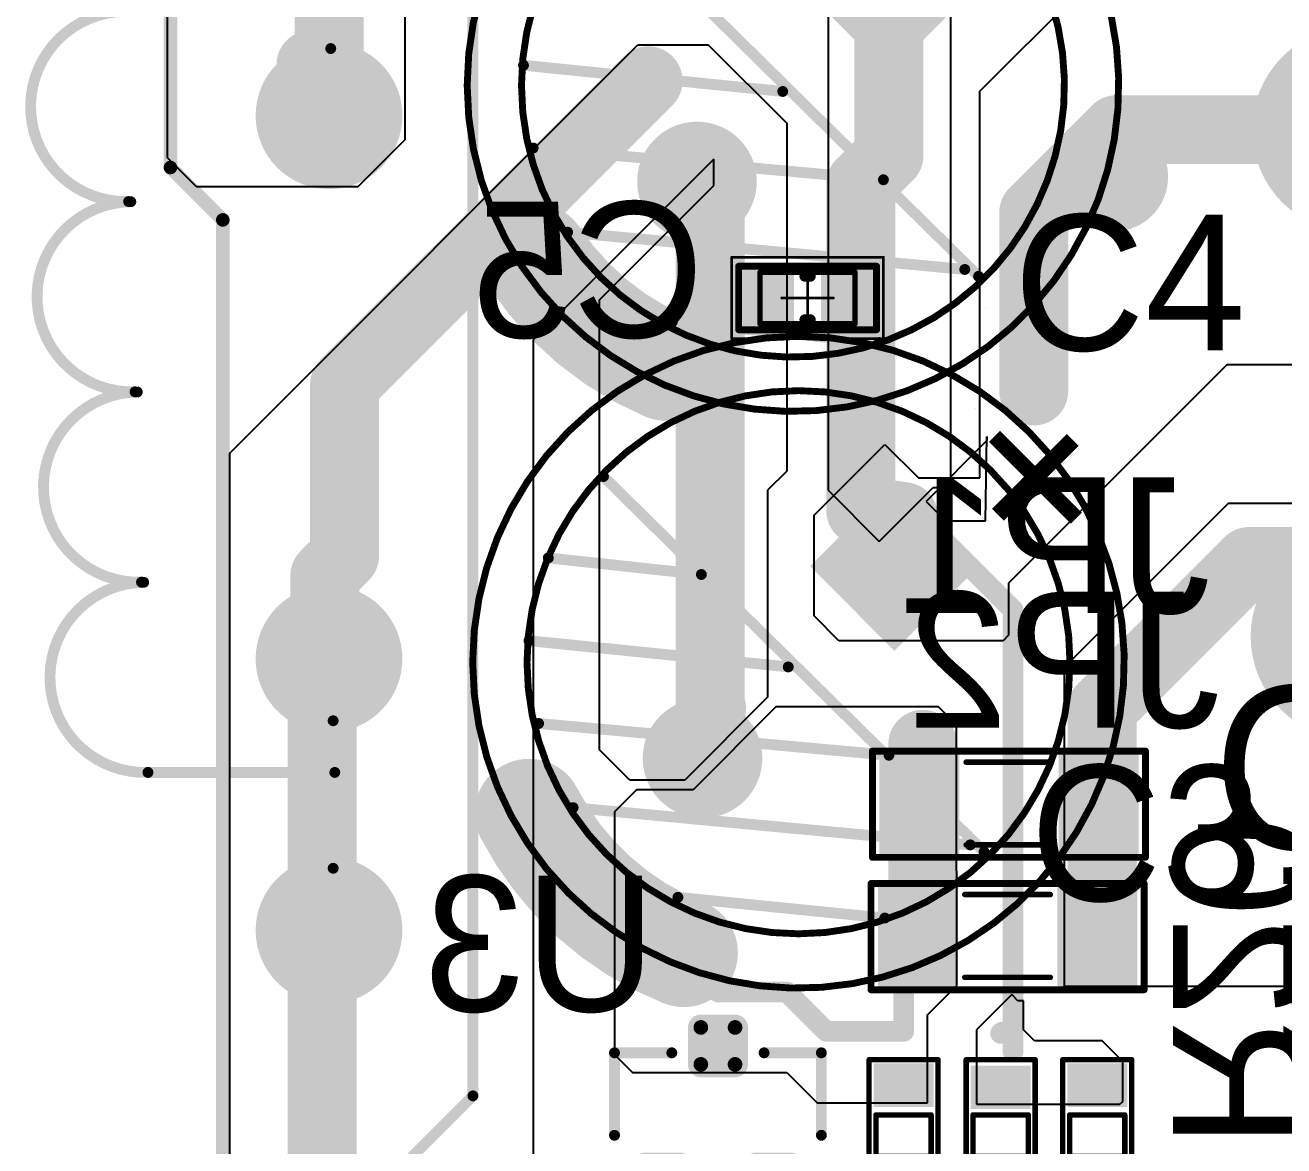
# Model space of a CAD drawing. Header units: millimetres. Extents: x 0.99 to 6.96, y 0.76 to 5.84.
# Drawn here: x 5.567 to 6.48, y 1.348 to 2.161 of the extents above; entities that cross this region are included whole.
import ezdxf

# ---------------------------------------------------------------- set-up
doc = ezdxf.new("R2010")
doc.units = ezdxf.units.MM
doc.header["$MEASUREMENT"] = 0
for name, color, linetype in [('BottomLayer', 5, 'Continuous'), ('BottomOverlay', 54, 'Continuous'), ('BottomPaste', 16, 'Continuous'), ('BottomSolder', 6, 'Continuous'), ('Mechanical13', 56, 'Continuous'), ('Mechanical15', 56, 'Continuous'), ('MultiLayer', 9, 'Continuous'), ('PadHoleLayer', 156, 'Continuous'), ('TopLayer', 1, 'Continuous'), ('TopOverlay', 2, 'Continuous'), ('TopSolder', 216, 'Continuous')]:
    doc.layers.add(name, color=color, linetype=linetype)

# ---------------------------------------------------------------- blocks, each defined once
blk = doc.blocks.new('SOT_23_B_170')
at = {"layer": 'BottomLayer', "const_width": 0.00532}
for points in [[(0.03396, 0.0524, 1), (0.03927, 0.0524, 1)], [(0.06073, 0.0524, 1), (0.06604, 0.0524, 1)], [(0.03396, 0.0276, 1), (0.03927, 0.0276, 1)], [(0.06073, 0.0276, 1), (0.06604, 0.0276, 1)], [(-0.06604, 0.0124, 1), (-0.06073, 0.0124, 1)], [(-0.03927, 0.0124, 1), (-0.03396, 0.0124, 1)], [(-0.06604, -0.0124, 1), (-0.06073, -0.0124, 1)], [(-0.03927, -0.0124, 1), (-0.03396, -0.0124, 1)], [(0.03396, -0.0276, 1), (0.03927, -0.0276, 1)], [(0.06073, -0.0276, 1), (0.06604, -0.0276, 1)], [(0.03396, -0.0524, 1), (0.03927, -0.0524, 1)], [(0.06073, -0.0524, 1), (0.06604, -0.0524, 1)]]:
    blk.add_lwpolyline(points, format="xyb", close=True, dxfattribs=at)
at = {"layer": 'BottomLayer'}
for points in [[(0.03661, 0.05772), (0.03661, 0.02228), (0.06339, 0.05772), (0.06339, 0.02228)], [(0.0313, 0.0524), (0.0313, 0.0276), (0.0687, 0.0524), (0.0687, 0.0276)], [(-0.0687, 0.0124), (-0.0687, -0.0124), (-0.0313, 0.0124), (-0.0313, -0.0124)], [(-0.06339, 0.01772), (-0.06339, -0.01772), (-0.03661, 0.01772), (-0.03661, -0.01772)], [(0.03661, -0.02228), (0.03661, -0.05772), (0.06339, -0.02228), (0.06339, -0.05772)], [(0.0313, -0.0276), (0.0313, -0.0524), (0.0687, -0.0276), (0.0687, -0.0524)]]:
    blk.add_solid(points, dxfattribs=at)
at = {"layer": 'BottomOverlay'}
for points, const_width in [([(0.05413, 0.07677, 1), (0.04429, 0.07677, 1)], 0.00984), ([(-0.04697, 0.075, 1), (-0.04303, 0.075, 1)], 0.00394), ([(-0.04697, 0.075, 1), (-0.04303, 0.075, 1)], 0.00394), ([(0.0128, 0.075, 1), (0.01673, 0.075, 1)], 0.00394), ([(0.04183, 0.07677, 1), (0.04675, 0.07677, 1)], 0.00492), ([(0.05167, 0.07677, 1), (0.05659, 0.07677, 1)], 0.00492), ([(-0.04697, 0.03346, 1), (-0.04303, 0.03346, 1)], 0.00394), ([(-0.04697, -0.03346, 1), (-0.04303, -0.03346, 1)], 0.00394), ([(-0.04697, -0.075, 1), (-0.04303, -0.075, 1)], 0.00394), ([(-0.04697, -0.075, 1), (-0.04303, -0.075, 1)], 0.00394), ([(0.0128, -0.075, 1), (0.01673, -0.075, 1)], 0.00394)]:
    blk.add_lwpolyline(points, format="xyb", close=True, dxfattribs=dict(at, const_width=const_width))
at = {"layer": 'BottomOverlay', "const_width": 0.00787}
for points in [[(0.01476, 0.075), (-0.045, 0.075)], [(-0.045, 0.03346), (-0.045, 0.075)], [(-0.045, -0.075), (-0.045, -0.03346)], [(0.01476, -0.075), (-0.045, -0.075)]]:
    blk.add_lwpolyline(points, dxfattribs=at)
at = {"layer": 'BottomPaste', "const_width": 0.00532}
for points in [[(0.03396, 0.0524, 1), (0.03927, 0.0524, 1)], [(0.06073, 0.0524, 1), (0.06604, 0.0524, 1)], [(0.03396, 0.0276, 1), (0.03927, 0.0276, 1)], [(0.06073, 0.0276, 1), (0.06604, 0.0276, 1)], [(-0.06604, 0.0124, 1), (-0.06073, 0.0124, 1)], [(-0.03927, 0.0124, 1), (-0.03396, 0.0124, 1)], [(-0.06604, -0.0124, 1), (-0.06073, -0.0124, 1)], [(-0.03927, -0.0124, 1), (-0.03396, -0.0124, 1)], [(0.03396, -0.0276, 1), (0.03927, -0.0276, 1)], [(0.06073, -0.0276, 1), (0.06604, -0.0276, 1)], [(0.03396, -0.0524, 1), (0.03927, -0.0524, 1)], [(0.06073, -0.0524, 1), (0.06604, -0.0524, 1)]]:
    blk.add_lwpolyline(points, format="xyb", close=True, dxfattribs=at)
at = {"layer": 'BottomPaste'}
for points in [[(0.03661, 0.05772), (0.03661, 0.02228), (0.06339, 0.05772), (0.06339, 0.02228)], [(0.0313, 0.0524), (0.0313, 0.0276), (0.0687, 0.0524), (0.0687, 0.0276)], [(-0.0687, 0.0124), (-0.0687, -0.0124), (-0.0313, 0.0124), (-0.0313, -0.0124)], [(-0.06339, 0.01772), (-0.06339, -0.01772), (-0.03661, 0.01772), (-0.03661, -0.01772)], [(0.03661, -0.02228), (0.03661, -0.05772), (0.06339, -0.02228), (0.06339, -0.05772)], [(0.0313, -0.0276), (0.0313, -0.0524), (0.0687, -0.0276), (0.0687, -0.0524)]]:
    blk.add_solid(points, dxfattribs=at)
at = {"layer": 'BottomSolder', "const_width": 0.00932}
for points in [[(0.03196, 0.0524, 1), (0.04127, 0.0524, 1)], [(0.05873, 0.0524, 1), (0.06804, 0.0524, 1)], [(0.03196, 0.0276, 1), (0.04127, 0.0276, 1)], [(0.05873, 0.0276, 1), (0.06804, 0.0276, 1)], [(-0.06804, 0.0124, 1), (-0.05873, 0.0124, 1)], [(-0.04127, 0.0124, 1), (-0.03196, 0.0124, 1)], [(-0.06804, -0.0124, 1), (-0.05873, -0.0124, 1)], [(-0.04127, -0.0124, 1), (-0.03196, -0.0124, 1)], [(0.03196, -0.0276, 1), (0.04127, -0.0276, 1)], [(0.05873, -0.0276, 1), (0.06804, -0.0276, 1)], [(0.03196, -0.0524, 1), (0.04127, -0.0524, 1)], [(0.05873, -0.0524, 1), (0.06804, -0.0524, 1)]]:
    blk.add_lwpolyline(points, format="xyb", close=True, dxfattribs=at)
at = {"layer": 'BottomSolder'}
for points in [[(0.03661, 0.06172), (0.03661, 0.01828), (0.06339, 0.06172), (0.06339, 0.01828)], [(0.0273, 0.0524), (0.0273, 0.0276), (0.0727, 0.0524), (0.0727, 0.0276)], [(-0.06339, 0.02172), (-0.06339, -0.02172), (-0.03661, 0.02172), (-0.03661, -0.02172)], [(-0.0727, 0.0124), (-0.0727, -0.0124), (-0.0273, 0.0124), (-0.0273, -0.0124)], [(0.03661, -0.01828), (0.03661, -0.06172), (0.06339, -0.01828), (0.06339, -0.06172)], [(0.0273, -0.0276), (0.0273, -0.0524), (0.0727, -0.0276), (0.0727, -0.0524)]]:
    blk.add_solid(points, dxfattribs=at)
blk = doc.blocks.new('EE29_173')
at = {"layer": 'BottomLayer', "const_width": 0.04921}
for points in [[(0.65453, -0.19685, 1), (0.70374, -0.19685, 1)], [(0.65453, -0.59055, 1), (0.70374, -0.59055, 1)], [(0.65453, -0.7874, 1), (0.70374, -0.7874, 1)]]:
    blk.add_lwpolyline(points, format="xyb", close=True, dxfattribs=at)
at = {"layer": 'BottomSolder', "const_width": 0.05321}
for points in [[(0.65253, -0.19685, 1), (0.70574, -0.19685, 1)], [(0.65253, -0.59055, 1), (0.70574, -0.59055, 1)], [(0.65253, -0.7874, 1), (0.70574, -0.7874, 1)]]:
    blk.add_lwpolyline(points, format="xyb", close=True, dxfattribs=at)
at = {"layer": 'MultiLayer', "const_width": 0.04921}
for points in [[(0.65453, -0.19685, 1), (0.70374, -0.19685, 1)], [(0.65453, -0.59055, 1), (0.70374, -0.59055, 1)], [(0.65453, -0.7874, 1), (0.70374, -0.7874, 1)]]:
    blk.add_lwpolyline(points, format="xyb", close=True, dxfattribs=at)
at = {"layer": 'PadHoleLayer', "const_width": 0.02362}
for points in [[(0.66732, -0.19685, 1), (0.69094, -0.19685, 1)], [(0.66732, -0.59055, 1), (0.69094, -0.59055, 1)], [(0.66732, -0.7874, 1), (0.69094, -0.7874, 1)]]:
    blk.add_lwpolyline(points, format="xyb", close=True, dxfattribs=at)
at = {"layer": 'TopLayer', "const_width": 0.04921}
for points in [[(0.65453, -0.19685, 1), (0.70374, -0.19685, 1)], [(0.65453, -0.59055, 1), (0.70374, -0.59055, 1)], [(0.65453, -0.7874, 1), (0.70374, -0.7874, 1)]]:
    blk.add_lwpolyline(points, format="xyb", close=True, dxfattribs=at)
at = {"layer": 'TopOverlay', "const_width": 0.00787}
for points in [[(0.78348, -0.90731), (0.78348, 0.17328)], [(0.68039, -0.14822), (0.68039, -0.04131)], [(0.68214, -0.74233), (0.68214, -0.63543)], [(0.54786, -0.67287), (0.68332, -0.67287)], [(0.7226, -0.96819), (0.78348, -0.90731)]]:
    blk.add_lwpolyline(points, dxfattribs=at)
for points in [[(0.53383, -0.2591, -1.008867), (0.53074, -0.12131)], [(0.53851, -0.39702, -1.008867), (0.53541, -0.25923)], [(0.54319, -0.53495, -1.008867), (0.54009, -0.39715)], [(0.54786, -0.67287, -1.008867), (0.54477, -0.53508)]]:
    blk.add_lwpolyline(points, format="xyb", dxfattribs=at)
at = {"layer": 'TopOverlay', "const_width": 0.00394}
for points in [[(0.67842, -0.14822, 1), (0.68236, -0.14822, 1)], [(0.53186, -0.2591, 1), (0.5358, -0.2591, 1)], [(0.53345, -0.25923, 1), (0.53738, -0.25923, 1)], [(0.53654, -0.39702, 1), (0.54048, -0.39702, 1)], [(0.53812, -0.39715, 1), (0.54206, -0.39715, 1)], [(0.54122, -0.53495, 1), (0.54515, -0.53495, 1)], [(0.5428, -0.53508, 1), (0.54674, -0.53508, 1)], [(0.68017, -0.63543, 1), (0.68411, -0.63543, 1)], [(0.54589, -0.67287, 1), (0.54983, -0.67287, 1)], [(0.54589, -0.67287, 1), (0.54983, -0.67287, 1)], [(0.68135, -0.67287, 1), (0.68529, -0.67287, 1)], [(0.68017, -0.74233, 1), (0.68411, -0.74233, 1)], [(0.78151, -0.90731, 1), (0.78545, -0.90731, 1)], [(0.78151, -0.90731, 1), (0.78545, -0.90731, 1)]]:
    blk.add_lwpolyline(points, format="xyb", close=True, dxfattribs=at)
at = {"layer": 'TopSolder', "const_width": 0.05321}
for points in [[(0.65253, -0.19685, 1), (0.70574, -0.19685, 1)], [(0.65253, -0.59055, 1), (0.70574, -0.59055, 1)], [(0.65253, -0.7874, 1), (0.70574, -0.7874, 1)]]:
    blk.add_lwpolyline(points, format="xyb", close=True, dxfattribs=at)
blk = doc.blocks.new('RES_SMD_0603_B_174')
at = {"layer": 'BottomLayer'}
for points in [[(-0.04681, -0.01772), (-0.02319, -0.01772), (-0.04681, 0.01772), (-0.02319, 0.01772)], [(0.02468, -0.01772), (0.0483, -0.01772), (0.02468, 0.01771), (0.0483, 0.01771)]]:
    blk.add_solid(points, dxfattribs=at)
at = {"layer": 'BottomOverlay', "const_width": 0.00394}
for points in [[(-0.055, 0.025), (0.035, 0.025)], [(-0.055, 0.025), (-0.055, -0.025)], [(-0.015, 0.02), (0.015, 0.02)], [(-0.015, 0.02), (-0.015, -0.02)], [(0.015, 0.02), (0.015, -0.02)], [(0.035, 0.025), (0.055, 0.025)], [(0.055, 0.025), (0.055, -0.025)], [(-0.015, -0.02), (0.015, -0.02)], [(-0.055, -0.025), (0.055, -0.025)]]:
    blk.add_lwpolyline(points, dxfattribs=at)
at = {"layer": 'BottomOverlay', "const_width": 0.00197}
for points in [[(-0.05599, 0.025, 1), (-0.05402, 0.025, 1)], [(-0.05599, 0.025, 1), (-0.05402, 0.025, 1)], [(-0.01599, 0.02, 1), (-0.01402, 0.02, 1)], [(-0.01599, 0.02, 1), (-0.01402, 0.02, 1)], [(0.01401, 0.02, 1), (0.01598, 0.02, 1)], [(0.01401, 0.02, 1), (0.01598, 0.02, 1)], [(0.03401, 0.025, 1), (0.03598, 0.025, 1)], [(0.03401, 0.025, 1), (0.03598, 0.025, 1)], [(0.05401, 0.025, 1), (0.05598, 0.025, 1)], [(0.05401, 0.025, 1), (0.05598, 0.025, 1)], [(-0.01599, -0.02, 1), (-0.01402, -0.02, 1)], [(-0.01599, -0.02, 1), (-0.01402, -0.02, 1)], [(0.01401, -0.02, 1), (0.01598, -0.02, 1)], [(0.01401, -0.02, 1), (0.01598, -0.02, 1)], [(-0.05599, -0.025, 1), (-0.05402, -0.025, 1)], [(-0.05599, -0.025, 1), (-0.05402, -0.025, 1)], [(0.05401, -0.025, 1), (0.05598, -0.025, 1)], [(0.05401, -0.025, 1), (0.05598, -0.025, 1)]]:
    blk.add_lwpolyline(points, format="xyb", close=True, dxfattribs=at)
at = {"layer": 'BottomPaste'}
for points in [[(-0.04681, -0.01772), (-0.02319, -0.01772), (-0.04681, 0.01772), (-0.02319, 0.01772)], [(0.02468, -0.01772), (0.0483, -0.01772), (0.02468, 0.01771), (0.0483, 0.01771)]]:
    blk.add_solid(points, dxfattribs=at)
at = {"layer": 'BottomSolder'}
for points in [[(-0.05081, -0.02172), (-0.01919, -0.02172), (-0.05081, 0.02172), (-0.01919, 0.02172)], [(0.02068, -0.02172), (0.0523, -0.02172), (0.02068, 0.02171), (0.0523, 0.02171)]]:
    blk.add_solid(points, dxfattribs=at)
blk = doc.blocks.new('RES_SMD_0603_B_177')
at = {"layer": 'BottomLayer'}
for points in [[(-0.04681, -0.01772), (-0.02319, -0.01772), (-0.04681, 0.01772), (-0.02319, 0.01772)], [(0.02468, -0.01772), (0.0483, -0.01772), (0.02468, 0.01771), (0.0483, 0.01771)]]:
    blk.add_solid(points, dxfattribs=at)
at = {"layer": 'BottomOverlay', "const_width": 0.00394}
for points in [[(0.035, 0.025), (-0.055, 0.025)], [(-0.055, -0.025), (-0.055, 0.025)], [(0.015, 0.02), (-0.015, 0.02)], [(-0.015, -0.02), (-0.015, 0.02)], [(0.015, -0.02), (0.015, 0.02)], [(0.055, 0.025), (0.035, 0.025)], [(0.055, -0.025), (0.055, 0.025)], [(0.015, -0.02), (-0.015, -0.02)], [(0.055, -0.025), (-0.055, -0.025)]]:
    blk.add_lwpolyline(points, dxfattribs=at)
at = {"layer": 'BottomOverlay', "const_width": 0.00197}
for points in [[(-0.05599, 0.025, 1), (-0.05402, 0.025, 1)], [(-0.05599, 0.025, 1), (-0.05402, 0.025, 1)], [(-0.01599, 0.02, 1), (-0.01402, 0.02, 1)], [(-0.01599, 0.02, 1), (-0.01402, 0.02, 1)], [(0.01401, 0.02, 1), (0.01598, 0.02, 1)], [(0.01401, 0.02, 1), (0.01598, 0.02, 1)], [(0.03401, 0.025, 1), (0.03598, 0.025, 1)], [(0.03401, 0.025, 1), (0.03598, 0.025, 1)], [(0.05401, 0.025, 1), (0.05598, 0.025, 1)], [(0.05401, 0.025, 1), (0.05598, 0.025, 1)], [(-0.01599, -0.02, 1), (-0.01402, -0.02, 1)], [(-0.01599, -0.02, 1), (-0.01402, -0.02, 1)], [(0.01401, -0.02, 1), (0.01598, -0.02, 1)], [(0.01401, -0.02, 1), (0.01598, -0.02, 1)], [(-0.05599, -0.025, 1), (-0.05402, -0.025, 1)], [(-0.05599, -0.025, 1), (-0.05402, -0.025, 1)], [(0.05401, -0.025, 1), (0.05598, -0.025, 1)], [(0.05401, -0.025, 1), (0.05598, -0.025, 1)]]:
    blk.add_lwpolyline(points, format="xyb", close=True, dxfattribs=at)
at = {"layer": 'BottomPaste'}
for points in [[(-0.04681, -0.01772), (-0.02319, -0.01772), (-0.04681, 0.01772), (-0.02319, 0.01772)], [(0.02468, -0.01772), (0.0483, -0.01772), (0.02468, 0.01771), (0.0483, 0.01771)]]:
    blk.add_solid(points, dxfattribs=at)
at = {"layer": 'BottomSolder'}
for points in [[(-0.05081, -0.02172), (-0.01919, -0.02172), (-0.05081, 0.02172), (-0.01919, 0.02172)], [(0.02068, -0.02172), (0.0523, -0.02172), (0.02068, 0.02171), (0.0523, 0.02171)]]:
    blk.add_solid(points, dxfattribs=at)
blk = doc.blocks.new('RES_SMD_0603_B_179')
at = {"layer": 'BottomLayer'}
for points in [[(-0.04681, -0.01772), (-0.02319, -0.01772), (-0.04681, 0.01772), (-0.02319, 0.01772)], [(0.02468, -0.01772), (0.0483, -0.01772), (0.02468, 0.01771), (0.0483, 0.01771)]]:
    blk.add_solid(points, dxfattribs=at)
at = {"layer": 'BottomOverlay', "const_width": 0.00394}
for points in [[(-0.055, 0.025), (0.035, 0.025)], [(-0.055, 0.025), (-0.055, -0.025)], [(-0.015, 0.02), (0.015, 0.02)], [(-0.015, 0.02), (-0.015, -0.02)], [(0.015, 0.02), (0.015, -0.02)], [(0.035, 0.025), (0.055, 0.025)], [(0.055, 0.025), (0.055, -0.025)], [(-0.015, -0.02), (0.015, -0.02)], [(-0.055, -0.025), (0.055, -0.025)]]:
    blk.add_lwpolyline(points, dxfattribs=at)
at = {"layer": 'BottomOverlay', "const_width": 0.00197}
for points in [[(-0.05599, 0.025, 1), (-0.05402, 0.025, 1)], [(-0.05599, 0.025, 1), (-0.05402, 0.025, 1)], [(-0.01599, 0.02, 1), (-0.01402, 0.02, 1)], [(-0.01599, 0.02, 1), (-0.01402, 0.02, 1)], [(0.01401, 0.02, 1), (0.01598, 0.02, 1)], [(0.01401, 0.02, 1), (0.01598, 0.02, 1)], [(0.03401, 0.025, 1), (0.03598, 0.025, 1)], [(0.03401, 0.025, 1), (0.03598, 0.025, 1)], [(0.05401, 0.025, 1), (0.05598, 0.025, 1)], [(0.05401, 0.025, 1), (0.05598, 0.025, 1)], [(-0.01599, -0.02, 1), (-0.01402, -0.02, 1)], [(-0.01599, -0.02, 1), (-0.01402, -0.02, 1)], [(0.01401, -0.02, 1), (0.01598, -0.02, 1)], [(0.01401, -0.02, 1), (0.01598, -0.02, 1)], [(-0.05599, -0.025, 1), (-0.05402, -0.025, 1)], [(-0.05599, -0.025, 1), (-0.05402, -0.025, 1)], [(0.05401, -0.025, 1), (0.05598, -0.025, 1)], [(0.05401, -0.025, 1), (0.05598, -0.025, 1)]]:
    blk.add_lwpolyline(points, format="xyb", close=True, dxfattribs=at)
at = {"layer": 'BottomPaste'}
for points in [[(-0.04681, -0.01772), (-0.02319, -0.01772), (-0.04681, 0.01772), (-0.02319, 0.01772)], [(0.02468, -0.01772), (0.0483, -0.01772), (0.02468, 0.01771), (0.0483, 0.01771)]]:
    blk.add_solid(points, dxfattribs=at)
at = {"layer": 'BottomSolder'}
for points in [[(-0.05081, -0.02172), (-0.01919, -0.02172), (-0.05081, 0.02172), (-0.01919, 0.02172)], [(0.02068, -0.02172), (0.0523, -0.02172), (0.02068, 0.02171), (0.0523, 0.02171)]]:
    blk.add_solid(points, dxfattribs=at)
blk = doc.blocks.new('RES_SMD_1206_B_197')
at = {"layer": 'BottomLayer'}
for points in [[(-0.09, -0.0325), (-0.04, -0.0325), (-0.09, 0.0325), (-0.04, 0.0325)], [(0.04, -0.0325), (0.09, -0.0325), (0.04, 0.0325), (0.09, 0.0325)]]:
    blk.add_solid(points, dxfattribs=at)
at = {"layer": 'BottomOverlay'}
for points, const_width in [([(-0.099, 0.038), (0.099, 0.038)], 0.005), ([(-0.099, -0.039), (-0.099, 0.038)], 0.005), ([(0.099, -0.039), (0.099, 0.038)], 0.005), ([(-0.031, 0.03), (0.031, 0.03)], 0.004), ([(-0.099, -0.039), (0.099, -0.039)], 0.005), ([(-0.031, -0.03), (0.031, -0.03)], 0.004)]:
    blk.add_lwpolyline(points, dxfattribs=dict(at, const_width=const_width))
for points, const_width in [([(-0.10025, 0.038, 1), (-0.09775, 0.038, 1)], 0.0025), ([(-0.10025, 0.038, 1), (-0.09775, 0.038, 1)], 0.0025), ([(0.09775, 0.038, 1), (0.10025, 0.038, 1)], 0.0025), ([(0.09775, 0.038, 1), (0.10025, 0.038, 1)], 0.0025), ([(-0.032, 0.03, 1), (-0.03, 0.03, 1)], 0.002), ([(0.03, 0.03, 1), (0.032, 0.03, 1)], 0.002), ([(-0.10025, -0.039, 1), (-0.09775, -0.039, 1)], 0.0025), ([(-0.10025, -0.039, 1), (-0.09775, -0.039, 1)], 0.0025), ([(-0.032, -0.03, 1), (-0.03, -0.03, 1)], 0.002), ([(0.03, -0.03, 1), (0.032, -0.03, 1)], 0.002), ([(0.09775, -0.039, 1), (0.10025, -0.039, 1)], 0.0025), ([(0.09775, -0.039, 1), (0.10025, -0.039, 1)], 0.0025)]:
    blk.add_lwpolyline(points, format="xyb", close=True, dxfattribs=dict(at, const_width=const_width))
at = {"layer": 'BottomPaste'}
for points in [[(-0.09, -0.0325), (-0.04, -0.0325), (-0.09, 0.0325), (-0.04, 0.0325)], [(0.04, -0.0325), (0.09, -0.0325), (0.04, 0.0325), (0.09, 0.0325)]]:
    blk.add_solid(points, dxfattribs=at)
at = {"layer": 'BottomSolder'}
for points in [[(-0.094, -0.0365), (-0.036, -0.0365), (-0.094, 0.0365), (-0.036, 0.0365)], [(0.036, -0.0365), (0.094, -0.0365), (0.036, 0.0365), (0.094, 0.0365)]]:
    blk.add_solid(points, dxfattribs=at)
blk = doc.blocks.new('RES_SMD_1206_B_198')
at = {"layer": 'BottomLayer'}
for points in [[(-0.09, -0.0325), (-0.04, -0.0325), (-0.09, 0.0325), (-0.04, 0.0325)], [(0.04, -0.0325), (0.09, -0.0325), (0.04, 0.0325), (0.09, 0.0325)]]:
    blk.add_solid(points, dxfattribs=at)
at = {"layer": 'BottomOverlay'}
for points, const_width in [([(-0.099, 0.038), (0.099, 0.038)], 0.005), ([(-0.099, -0.039), (-0.099, 0.038)], 0.005), ([(0.099, -0.039), (0.099, 0.038)], 0.005), ([(-0.031, 0.03), (0.031, 0.03)], 0.004), ([(-0.099, -0.039), (0.099, -0.039)], 0.005), ([(-0.031, -0.03), (0.031, -0.03)], 0.004)]:
    blk.add_lwpolyline(points, dxfattribs=dict(at, const_width=const_width))
for points, const_width in [([(-0.10025, 0.038, 1), (-0.09775, 0.038, 1)], 0.0025), ([(-0.10025, 0.038, 1), (-0.09775, 0.038, 1)], 0.0025), ([(0.09775, 0.038, 1), (0.10025, 0.038, 1)], 0.0025), ([(0.09775, 0.038, 1), (0.10025, 0.038, 1)], 0.0025), ([(-0.032, 0.03, 1), (-0.03, 0.03, 1)], 0.002), ([(0.03, 0.03, 1), (0.032, 0.03, 1)], 0.002), ([(-0.10025, -0.039, 1), (-0.09775, -0.039, 1)], 0.0025), ([(-0.10025, -0.039, 1), (-0.09775, -0.039, 1)], 0.0025), ([(-0.032, -0.03, 1), (-0.03, -0.03, 1)], 0.002), ([(0.03, -0.03, 1), (0.032, -0.03, 1)], 0.002), ([(0.09775, -0.039, 1), (0.10025, -0.039, 1)], 0.0025), ([(0.09775, -0.039, 1), (0.10025, -0.039, 1)], 0.0025)]:
    blk.add_lwpolyline(points, format="xyb", close=True, dxfattribs=dict(at, const_width=const_width))
at = {"layer": 'BottomPaste'}
for points in [[(-0.09, -0.0325), (-0.04, -0.0325), (-0.09, 0.0325), (-0.04, 0.0325)], [(0.04, -0.0325), (0.09, -0.0325), (0.04, 0.0325), (0.09, 0.0325)]]:
    blk.add_solid(points, dxfattribs=at)
at = {"layer": 'BottomSolder'}
for points in [[(-0.094, -0.0365), (-0.036, -0.0365), (-0.094, 0.0365), (-0.036, 0.0365)], [(0.036, -0.0365), (0.094, -0.0365), (0.036, 0.0365), (0.094, 0.0365)]]:
    blk.add_solid(points, dxfattribs=at)
blk = doc.blocks.new('CN1_200')
at = {"layer": 'BottomLayer', "const_width": 0.07087}
blk.add_lwpolyline([(-0.03543, 0, 1), (0.03543, 0, 1)], format="xyb", close=True, dxfattribs=at)
at = {"layer": 'BottomSolder', "const_width": 0.07487}
blk.add_lwpolyline([(-0.03743, 0, 1), (0.03743, 0, 1)], format="xyb", close=True, dxfattribs=at)
at = {"layer": 'MultiLayer', "const_width": 0.07087}
blk.add_lwpolyline([(-0.03543, 0, 1), (0.03543, 0, 1)], format="xyb", close=True, dxfattribs=at)
at = {"layer": 'PadHoleLayer', "const_width": 0.0315}
blk.add_lwpolyline([(-0.01575, 0, 1), (0.01575, 0, 1)], format="xyb", close=True, dxfattribs=at)
at = {"layer": 'TopLayer', "const_width": 0.07087}
blk.add_lwpolyline([(-0.03543, 0, 1), (0.03543, 0, 1)], format="xyb", close=True, dxfattribs=at)
at = {"layer": 'TopSolder', "const_width": 0.07487}
blk.add_lwpolyline([(-0.03743, 0, 1), (0.03743, 0, 1)], format="xyb", close=True, dxfattribs=at)
blk = doc.blocks.new('CN1_202')
at = {"layer": 'BottomLayer', "const_width": 0.07087}
blk.add_lwpolyline([(-0.03543, 0, 1), (0.03543, 0, 1)], format="xyb", close=True, dxfattribs=at)
at = {"layer": 'BottomSolder', "const_width": 0.07487}
blk.add_lwpolyline([(-0.03743, 0, 1), (0.03743, 0, 1)], format="xyb", close=True, dxfattribs=at)
at = {"layer": 'MultiLayer', "const_width": 0.07087}
blk.add_lwpolyline([(-0.03543, 0, 1), (0.03543, 0, 1)], format="xyb", close=True, dxfattribs=at)
at = {"layer": 'PadHoleLayer', "const_width": 0.0315}
blk.add_lwpolyline([(-0.01575, 0, 1), (0.01575, 0, 1)], format="xyb", close=True, dxfattribs=at)
at = {"layer": 'TopLayer', "const_width": 0.07087}
blk.add_lwpolyline([(-0.03543, 0, 1), (0.03543, 0, 1)], format="xyb", close=True, dxfattribs=at)
at = {"layer": 'TopSolder', "const_width": 0.07487}
blk.add_lwpolyline([(-0.03743, 0, 1), (0.03743, 0, 1)], format="xyb", close=True, dxfattribs=at)
blk = doc.blocks.new('CN_SMD_0603_B_215')
at = {"layer": 'BottomLayer'}
for points in [[(-0.04921, 0.01969), (-0.04921, -0.01969), (-0.01378, 0.01969), (-0.01378, -0.01969)], [(0.01378, 0.01969), (0.01378, -0.01969), (0.04921, 0.01969), (0.04921, -0.01969)]]:
    blk.add_solid(points, dxfattribs=at)
at = {"layer": 'BottomOverlay'}
for points, const_width in [([(-0.05, 0.023), (0.05, 0.023)], 0.005), ([(-0.05, -0.023), (-0.05, 0.023)], 0.005), ([(-0.00197, 0.01575), (0.00197, 0.01575)], 0.00787), ([(0.05, -0.023), (0.05, 0.023)], 0.005), ([(-0.00197, -0.01575), (0.00197, -0.01575)], 0.00787), ([(-0.05, -0.023), (0.05, -0.023)], 0.005)]:
    blk.add_lwpolyline(points, dxfattribs=dict(at, const_width=const_width))
for points, const_width in [([(-0.05125, 0.023, 1), (-0.04875, 0.023, 1)], 0.0025), ([(-0.05125, 0.023, 1), (-0.04875, 0.023, 1)], 0.0025), ([(-0.00394, 0.01575, 1), (0, 0.01575, 1)], 0.00394), ([(0, 0.01575, 1), (0.00394, 0.01575, 1)], 0.00394), ([(0.04875, 0.023, 1), (0.05125, 0.023, 1)], 0.0025), ([(0.04875, 0.023, 1), (0.05125, 0.023, 1)], 0.0025), ([(-0.00394, -0.01575, 1), (0, -0.01575, 1)], 0.00394), ([(0, -0.01575, 1), (0.00394, -0.01575, 1)], 0.00394), ([(-0.05125, -0.023, 1), (-0.04875, -0.023, 1)], 0.0025), ([(-0.05125, -0.023, 1), (-0.04875, -0.023, 1)], 0.0025), ([(0.04875, -0.023, 1), (0.05125, -0.023, 1)], 0.0025), ([(0.04875, -0.023, 1), (0.05125, -0.023, 1)], 0.0025)]:
    blk.add_lwpolyline(points, format="xyb", close=True, dxfattribs=dict(at, const_width=const_width))
at = {"layer": 'BottomPaste'}
for points in [[(-0.04921, 0.01969), (-0.04921, -0.01969), (-0.01378, 0.01969), (-0.01378, -0.01969)], [(0.01378, 0.01969), (0.01378, -0.01969), (0.04921, 0.01969), (0.04921, -0.01969)]]:
    blk.add_solid(points, dxfattribs=at)
at = {"layer": 'BottomSolder'}
for points in [[(-0.05321, 0.02369), (-0.05321, -0.02369), (-0.00978, 0.02369), (-0.00978, -0.02369)], [(0.00978, 0.02369), (0.00978, -0.02369), (0.05321, 0.02369), (0.05321, -0.02369)]]:
    blk.add_solid(points, dxfattribs=at)
at = {"layer": 'Mechanical13', "const_width": 0.00394}
for points in [[(-0.03445, 0.0187), (0.03445, 0.0187)], [(-0.03445, -0.0187), (-0.03445, 0.0187)], [(0.03445, -0.0187), (0.03445, 0.0187)], [(-0.03445, -0.0187), (0.03445, -0.0187)]]:
    blk.add_lwpolyline(points, dxfattribs=at)
at = {"layer": 'Mechanical13', "const_width": 0.00197}
for points in [[(-0.03543, 0.0187, 1), (-0.03346, 0.0187, 1)], [(-0.03543, 0.0187, 1), (-0.03346, 0.0187, 1)], [(0.03346, 0.0187, 1), (0.03543, 0.0187, 1)], [(0.03346, 0.0187, 1), (0.03543, 0.0187, 1)], [(-0.03543, -0.0187, 1), (-0.03346, -0.0187, 1)], [(-0.03543, -0.0187, 1), (-0.03346, -0.0187, 1)], [(0.03346, -0.0187, 1), (0.03543, -0.0187, 1)], [(0.03346, -0.0187, 1), (0.03543, -0.0187, 1)]]:
    blk.add_lwpolyline(points, format="xyb", close=True, dxfattribs=at)
at = {"layer": 'Mechanical15', "const_width": 0.00197}
for points in [[(-0.055, 0.02953), (0.055, 0.02953)], [(-0.055, -0.02953), (-0.055, 0.02953)], [(0.055, -0.02953), (0.055, 0.02953)], [(0, -0.0187), (0, 0.0187)], [(-0.0187, 0), (0.0187, 0)], [(-0.055, -0.02953), (0.055, -0.02953)]]:
    blk.add_lwpolyline(points, dxfattribs=at)
at = {"layer": 'Mechanical15', "const_width": 0.000984}
for points in [[(-0.05549, 0.02953, 1), (-0.05451, 0.02953, 1)], [(-0.05549, 0.02953, 1), (-0.05451, 0.02953, 1)], [(0.05451, 0.02953, 1), (0.05549, 0.02953, 1)], [(0.05451, 0.02953, 1), (0.05549, 0.02953, 1)], [(-0.00049, 0.0187, 1), (0.00049, 0.0187, 1)], [(-0.01919, 0, 1), (-0.01821, 0, 1)], [(0.01821, 0, 1), (0.01919, 0, 1)], [(-0.00049, -0.0187, 1), (0.00049, -0.0187, 1)], [(-0.05549, -0.02953, 1), (-0.05451, -0.02953, 1)], [(-0.05549, -0.02953, 1), (-0.05451, -0.02953, 1)], [(0.05451, -0.02953, 1), (0.05549, -0.02953, 1)], [(0.05451, -0.02953, 1), (0.05549, -0.02953, 1)]]:
    blk.add_lwpolyline(points, format="xyb", close=True, dxfattribs=at)
blk = doc.blocks.new('CA_ALU_10_216')
at = {"layer": 'BottomLayer', "const_width": 0.03937}
blk.add_lwpolyline([(0.07874, 0, 1), (0.11811, 0, 1)], format="xyb", close=True, dxfattribs=at)
at = {"layer": 'BottomLayer'}
blk.add_solid([(-0.1378, -0.03937), (-0.05906, -0.03937), (-0.1378, 0.03937), (-0.05906, 0.03937)], dxfattribs=at)
at = {"layer": 'BottomSolder', "const_width": 0.04337}
blk.add_lwpolyline([(0.07674, 0, 1), (0.12011, 0, 1)], format="xyb", close=True, dxfattribs=at)
at = {"layer": 'BottomSolder'}
blk.add_solid([(-0.1418, -0.04337), (-0.05506, -0.04337), (-0.1418, 0.04337), (-0.05506, 0.04337)], dxfattribs=at)
at = {"layer": 'Mechanical15'}
for points, const_width in [([(0.23622, 0, 1), (-0.23622, 0, 1)], 0.005), ([(-0.23747, 0, 1), (-0.23497, 0, 1)], 0.0025), ([(0.23497, 0, 1), (0.23747, 0, 1)], 0.0025)]:
    blk.add_lwpolyline(points, format="xyb", close=True, dxfattribs=dict(at, const_width=const_width))
at = {"layer": 'PadHoleLayer', "const_width": 0.01772}
for points in [[(-0.10728, 0, 1), (-0.08957, 0, 1)], [(0.08957, 0, 1), (0.10728, 0, 1)]]:
    blk.add_lwpolyline(points, format="xyb", close=True, dxfattribs=at)
at = {"layer": 'TopLayer', "const_width": 0.03937}
blk.add_lwpolyline([(0.07874, 0, 1), (0.11811, 0, 1)], format="xyb", close=True, dxfattribs=at)
at = {"layer": 'TopLayer'}
blk.add_solid([(-0.1378, -0.03937), (-0.05906, -0.03937), (-0.1378, 0.03937), (-0.05906, 0.03937)], dxfattribs=at)
at = {"layer": 'TopOverlay'}
for points, const_width in [([(0.19685, 0, 1), (-0.19685, 0, 1)], 0.005), ([(-0.1981, 0, 1), (-0.1956, 0, 1)], 0.0025), ([(0.1956, 0, 1), (0.1981, 0, 1)], 0.0025)]:
    blk.add_lwpolyline(points, format="xyb", close=True, dxfattribs=dict(at, const_width=const_width))
at = {"layer": 'TopSolder', "const_width": 0.04337}
blk.add_lwpolyline([(0.07674, 0, 1), (0.12011, 0, 1)], format="xyb", close=True, dxfattribs=at)
at = {"layer": 'TopSolder'}
blk.add_solid([(-0.1418, -0.04337), (-0.05506, -0.04337), (-0.1418, 0.04337), (-0.05506, 0.04337)], dxfattribs=at)
at = {"layer": 'TopOverlay'}
blk.add_text('+', height=0.11811, dxfattribs=at).set_placement((-0.26729, -0.03253))
blk = doc.blocks.new('CA_ALU_10_217')
at = {"layer": 'BottomLayer', "const_width": 0.03937}
blk.add_lwpolyline([(0.07874, 0, 1), (0.11811, 0, 1)], format="xyb", close=True, dxfattribs=at)
at = {"layer": 'BottomLayer'}
blk.add_solid([(-0.1378, -0.03937), (-0.05906, -0.03937), (-0.1378, 0.03937), (-0.05906, 0.03937)], dxfattribs=at)
at = {"layer": 'BottomSolder', "const_width": 0.04337}
blk.add_lwpolyline([(0.07674, 0, 1), (0.12011, 0, 1)], format="xyb", close=True, dxfattribs=at)
at = {"layer": 'BottomSolder'}
blk.add_solid([(-0.1418, -0.04337), (-0.05506, -0.04337), (-0.1418, 0.04337), (-0.05506, 0.04337)], dxfattribs=at)
at = {"layer": 'Mechanical15'}
for points, const_width in [([(0.23622, 0, 1), (-0.23622, 0, 1)], 0.005), ([(-0.23747, 0, 1), (-0.23497, 0, 1)], 0.0025), ([(0.23497, 0, 1), (0.23747, 0, 1)], 0.0025)]:
    blk.add_lwpolyline(points, format="xyb", close=True, dxfattribs=dict(at, const_width=const_width))
at = {"layer": 'PadHoleLayer', "const_width": 0.01772}
for points in [[(-0.10728, 0, 1), (-0.08957, 0, 1)], [(0.08957, 0, 1), (0.10728, 0, 1)]]:
    blk.add_lwpolyline(points, format="xyb", close=True, dxfattribs=at)
at = {"layer": 'TopLayer', "const_width": 0.03937}
blk.add_lwpolyline([(0.07874, 0, 1), (0.11811, 0, 1)], format="xyb", close=True, dxfattribs=at)
at = {"layer": 'TopLayer'}
blk.add_solid([(-0.1378, -0.03937), (-0.05906, -0.03937), (-0.1378, 0.03937), (-0.05906, 0.03937)], dxfattribs=at)
at = {"layer": 'TopOverlay'}
for points, const_width in [([(0.19685, 0, 1), (-0.19685, 0, 1)], 0.005), ([(-0.1981, 0, 1), (-0.1956, 0, 1)], 0.0025), ([(0.1956, 0, 1), (0.1981, 0, 1)], 0.0025)]:
    blk.add_lwpolyline(points, format="xyb", close=True, dxfattribs=dict(at, const_width=const_width))
at = {"layer": 'TopSolder', "const_width": 0.04337}
blk.add_lwpolyline([(0.07674, 0, 1), (0.12011, 0, 1)], format="xyb", close=True, dxfattribs=at)
at = {"layer": 'TopSolder'}
blk.add_solid([(-0.1418, -0.04337), (-0.05506, -0.04337), (-0.1418, 0.04337), (-0.05506, 0.04337)], dxfattribs=at)
at = {"layer": 'TopOverlay'}
blk.add_text('+', height=0.11811, dxfattribs=at).set_placement((-0.26234, -0.03041))

msp = doc.modelspace()

# ---------------------------------------------------------------- linework, layer by layer
at = {"layer": 'BottomLayer'}
for p, q in [((5.67063, 2.0646), (5.67063, 2.81902)), ((5.84263, 2.7266), (5.84263, 2.0776)), ((6.25963, 2.11282), (6.36541, 2.2186)), ((6.14963, 2.18259), (6.14963, 1.8236)), ((6.23863, 1.8256), (6.23863, 2.1856)), ((5.71565, 1.8506), (6.01165, 2.1466)), ((6.01165, 2.1466), (6.06265, 2.1466)), ((6.06265, 2.1466), (6.11965, 2.0896)), ((6.25963, 1.8326), (6.25963, 2.11282)), ((6.11965, 2.0896), (6.11965, 1.8376)), ((5.84263, 2.0776), (5.80863, 2.0436)), ((5.69163, 2.0436), (5.67063, 2.0646)), ((6.06665, 2.0636), (5.93565, 1.9326)), ((6.06665, 2.0446), (6.06665, 2.0636)), ((5.98365, 1.9616), (6.06665, 2.0446)), ((5.80863, 2.0436), (5.69163, 2.0436)), ((5.98365, 1.6356), (5.98365, 1.9616)), ((6.26365, 1.956), (6.26365, 1.956)), ((5.93565, 1.9326), (5.93565, 1.2296)), ((6.43865, 1.9146), (6.28041, 1.75636)), ((6.53068, 1.9146), (6.43865, 1.9146)), ((6.25665, 1.883), (6.25665, 1.883)), ((6.26363, 1.8016), (6.26463, 1.8626)), ((6.26463, 1.8626), (6.26463, 1.8596)), ((6.13941, 1.8056), (6.1907, 1.8569)), ((6.1907, 1.8569), (6.215, 1.8326)), ((6.26463, 1.8596), (6.22063, 1.8156)), ((5.71565, 1.2246), (5.71565, 1.8506)), ((6.11965, 1.8376), (6.10565, 1.8236)), ((6.18663, 1.7866), (6.22563, 1.8256)), ((6.215, 1.8326), (6.25963, 1.8326)), ((6.22563, 1.8256), (6.23863, 1.8256)), ((6.10565, 1.8236), (6.10565, 1.6736)), ((6.14963, 1.8236), (6.18663, 1.7866)), ((6.22063, 1.8156), (6.23463, 1.8016)), ((6.43965, 1.8141), (6.32065, 1.6951)), ((6.61365, 1.8141), (6.43965, 1.8141)), ((6.13941, 1.7326), (6.13941, 1.8056)), ((6.23463, 1.8016), (6.26363, 1.8016)), ((6.28041, 1.75636), (6.28041, 1.7186)), ((6.15741, 1.7146), (6.13941, 1.7326)), ((6.28041, 1.7186), (6.27641, 1.7146)), ((6.27641, 1.7146), (6.15741, 1.7146)), ((6.32065, 1.6951), (6.32065, 1.4641)), ((6.10565, 1.6736), (6.04565, 1.6136)), ((6.11165, 1.6666), (6.05165, 1.6066)), ((6.22965, 1.6666), (6.11165, 1.6666)), ((6.24265, 1.6536), (6.22965, 1.6666)), ((6.24265, 1.6306), (6.24265, 1.6536)), ((6.00565, 1.6136), (5.98365, 1.6356)), ((6.24291, 1.4646), (6.24265, 1.6306)), ((6.01065, 1.6066), (5.99465, 1.5906)), ((6.04565, 1.6136), (6.00565, 1.6136)), ((6.05165, 1.6066), (6.01065, 1.6066)), ((5.99465, 1.5906), (5.99465, 1.4146)), ((6.22165, 1.44334), (6.24291, 1.4646)), ((6.32065, 1.4641), (6.62465, 1.4641)), ((6.28265, 1.4581), (6.25715, 1.4326)), ((6.28715, 1.4536), (6.28265, 1.4581)), ((6.29115, 1.4536), (6.28715, 1.4536)), ((6.29115, 1.4326), (6.29115, 1.4536)), ((6.22165, 1.3796), (6.22165, 1.44334)), ((6.25715, 1.4326), (6.25715, 1.3786)), ((6.29915, 1.4246), (6.29115, 1.4326)), ((6.34815, 1.4246), (6.29915, 1.4246)), ((6.36315, 1.4096), (6.34815, 1.4246)), ((5.99465, 1.4146), (6.00765, 1.4016)), ((6.36315, 1.3806), (6.36315, 1.4096)), ((6.00765, 1.4016), (6.11965, 1.4016)), ((6.11965, 1.4016), (6.14165, 1.3796)), ((6.14165, 1.3796), (6.22165, 1.3796)), ((6.25715, 1.3786), (6.36115, 1.3786)), ((6.36115, 1.3786), (6.36315, 1.3806))]:
    msp.add_line(p, q, dxfattribs=at)
for points, const_width in [([(5.78765, 2.132), (5.78765, 2.302)], 0.05), ([(6.19365, 2.06628), (6.19365, 2.1866)], 0.05), ([(5.77454, 2.132), (5.78765, 2.132)], 0.05), ([(5.79891, 1.90027), (6.01905, 2.1204)], 0.05), ([(6.29865, 2.025), (6.35865, 2.085)], 0.05), ([(6.35865, 2.085), (6.53192, 2.085)], 0.05), ([(6.17324, 2.04587), (6.19365, 2.06628)], 0.05), ([(6.06405, 1.6664), (6.06405, 2.0474)], 0.05), ([(6.17324, 1.80882), (6.17324, 2.04587)], 0.05), ([(6.29865, 1.8956), (6.29865, 2.025)], 0.05), ([(6.10285, 1.9633), (6.10315, 1.963)], 0.025), ([(5.79891, 1.77612), (5.79891, 1.90027)], 0.05), ([(6.17324, 1.80882), (6.20258, 1.80482)], 0.05), ([(6.20258, 1.80482), (6.20424, 1.8046)], 0.05), ([(6.20424, 1.8046), (6.21605, 1.8046)], 0.015), ([(6.21605, 1.8046), (6.28365, 1.737)], 0.015), ([(5.78965, 1.76685), (5.79891, 1.77612)], 0.05), ([(5.78465, 1.76185), (5.78965, 1.76685)], 0.05), ([(6.34815, 1.6655), (6.45465, 1.772)], 0.05), ([(6.45465, 1.772), (6.52418, 1.772)], 0.05), ([(5.78465, 1.73), (5.78465, 1.76185)], 0.05), ([(6.28365, 1.4166), (6.28365, 1.737)], 0.015), ([(5.78265, 1.54145), (5.78265, 1.70145)], 0.05), ([(6.06405, 1.6664), (6.06505, 1.6654)], 0.05), ([(6.34815, 1.6395), (6.34815, 1.6655)], 0.05), ([(6.21815, 1.5375), (6.21815, 1.6395)], 0.05), ([(6.34815, 1.5966), (6.34815, 1.6395)], 0.05), ([(6.34815, 1.5375), (6.34815, 1.5966)], 0.05), ([(5.78265, 1.5146), (5.78265, 1.54145)], 0.05), ([(6.20425, 1.5236), (6.21815, 1.5375)], 0.015), ([(5.78265, 1.28645), (5.78265, 1.5146)], 0.05), ([(6.20425, 1.43149), (6.20425, 1.5236)], 0.015), ([(6.06965, 1.46), (6.11965, 1.46)], 0.015), ([(6.11965, 1.46), (6.14816, 1.43149)], 0.015), ([(6.14816, 1.43149), (6.20425, 1.43149)], 0.015), ([(6.27465, 1.43), (6.27539, 1.43075)], 0.015)]:
    msp.add_lwpolyline(points, dxfattribs=dict(at, const_width=const_width))
for points, const_width in [([(5.76204, 2.132, 1), (5.78704, 2.132, 1)], 0.025), ([(5.77515, 2.132, 1), (5.80015, 2.132, 1)], 0.025), ([(5.77515, 2.132, 1), (5.80015, 2.132, 1)], 0.025), ([(6.00655, 2.1204, 1), (6.03155, 2.1204, 1)], 0.025), ([(6.34615, 2.085, 1), (6.37115, 2.085, 1)], 0.025), ([(6.34615, 2.085, 1), (6.37115, 2.085, 1)], 0.025), ([(6.18115, 2.06628, 1), (6.20615, 2.06628, 1)], 0.025), ([(6.18115, 2.06628, 1), (6.20615, 2.06628, 1)], 0.025), ([(6.05155, 2.0474, 1), (6.07655, 2.0474, 1)], 0.025), ([(6.16074, 2.04587, 1), (6.18574, 2.04587, 1)], 0.025), ([(6.16074, 2.04587, 1), (6.18574, 2.04587, 1)], 0.025), ([(6.28615, 2.025, 1), (6.31115, 2.025, 1)], 0.025), ([(6.28615, 2.025, 1), (6.31115, 2.025, 1)], 0.025), ([(6.0966, 1.9633, 1), (6.1091, 1.9633, 1)], 0.0125), ([(6.0969, 1.963, 1), (6.1094, 1.963, 1)], 0.0125), ([(5.78641, 1.90027, 1), (5.81141, 1.90027, 1)], 0.025), ([(5.78641, 1.90027, 1), (5.81141, 1.90027, 1)], 0.025), ([(6.28615, 1.8956, 1), (6.31115, 1.8956, 1)], 0.025), ([(6.16074, 1.80882, 1), (6.18574, 1.80882, 1)], 0.025), ([(6.16074, 1.80882, 1), (6.18574, 1.80882, 1)], 0.025), ([(6.19008, 1.80482, 1), (6.21508, 1.80482, 1)], 0.025), ([(6.19008, 1.80482, 1), (6.21508, 1.80482, 1)], 0.025), ([(6.19174, 1.8046, 1), (6.21674, 1.8046, 1)], 0.025), ([(6.20049, 1.8046, 1), (6.20799, 1.8046, 1)], 0.0075), ([(6.2123, 1.8046, 1), (6.2198, 1.8046, 1)], 0.0075), ([(6.2123, 1.8046, 1), (6.2198, 1.8046, 1)], 0.0075), ([(5.78641, 1.77612, 1), (5.81141, 1.77612, 1)], 0.025), ([(5.78641, 1.77612, 1), (5.81141, 1.77612, 1)], 0.025), ([(5.77715, 1.76685, 1), (5.80215, 1.76685, 1)], 0.025), ([(5.77715, 1.76685, 1), (5.80215, 1.76685, 1)], 0.025), ([(6.44215, 1.772, 1), (6.46715, 1.772, 1)], 0.025), ([(6.44215, 1.772, 1), (6.46715, 1.772, 1)], 0.025), ([(5.77215, 1.76185, 1), (5.79715, 1.76185, 1)], 0.025), ([(5.77215, 1.76185, 1), (5.79715, 1.76185, 1)], 0.025), ([(5.77215, 1.73, 1), (5.79715, 1.73, 1)], 0.025), ([(6.2799, 1.737, 1), (6.2874, 1.737, 1)], 0.0075), ([(6.2799, 1.737, 1), (6.2874, 1.737, 1)], 0.0075), ([(5.77015, 1.70145, 1), (5.79515, 1.70145, 1)], 0.025), ([(6.05155, 1.6664, 1), (6.07655, 1.6664, 1)], 0.025), ([(6.05155, 1.6664, 1), (6.07655, 1.6664, 1)], 0.025), ([(6.05255, 1.6654, 1), (6.07755, 1.6654, 1)], 0.025), ([(6.33565, 1.6655, 1), (6.36065, 1.6655, 1)], 0.025), ([(6.33565, 1.6655, 1), (6.36065, 1.6655, 1)], 0.025), ([(6.20565, 1.6395, 1), (6.23065, 1.6395, 1)], 0.025), ([(6.33565, 1.6395, 1), (6.36065, 1.6395, 1)], 0.025), ([(6.33565, 1.6395, 1), (6.36065, 1.6395, 1)], 0.025), ([(6.33565, 1.5966, 1), (6.36065, 1.5966, 1)], 0.025), ([(6.33565, 1.5966, 1), (6.36065, 1.5966, 1)], 0.025), ([(5.77015, 1.54145, 1), (5.79515, 1.54145, 1)], 0.025), ([(5.77015, 1.54145, 1), (5.79515, 1.54145, 1)], 0.025), ([(6.20565, 1.5375, 1), (6.23065, 1.5375, 1)], 0.025), ([(6.33565, 1.5375, 1), (6.36065, 1.5375, 1)], 0.025), ([(6.2144, 1.5375, 1), (6.2219, 1.5375, 1)], 0.0075), ([(5.77015, 1.5146, 1), (5.79515, 1.5146, 1)], 0.025), ([(5.77015, 1.5146, 1), (5.79515, 1.5146, 1)], 0.025), ([(6.2005, 1.5236, 1), (6.208, 1.5236, 1)], 0.0075), ([(6.2005, 1.5236, 1), (6.208, 1.5236, 1)], 0.0075), ([(6.0659, 1.46, 1), (6.0734, 1.46, 1)], 0.0075), ([(6.1159, 1.46, 1), (6.1234, 1.46, 1)], 0.0075), ([(6.1159, 1.46, 1), (6.1234, 1.46, 1)], 0.0075), ([(6.14441, 1.43149, 1), (6.15191, 1.43149, 1)], 0.0075), ([(6.14441, 1.43149, 1), (6.15191, 1.43149, 1)], 0.0075), ([(6.2005, 1.43149, 1), (6.208, 1.43149, 1)], 0.0075), ([(6.2005, 1.43149, 1), (6.208, 1.43149, 1)], 0.0075), ([(6.2709, 1.43, 1), (6.2784, 1.43, 1)], 0.0075), ([(6.27164, 1.43075, 1), (6.27914, 1.43075, 1)], 0.0075), ([(6.2799, 1.4166, 1), (6.2874, 1.4166, 1)], 0.0075)]:
    msp.add_lwpolyline(points, format="xyb", close=True, dxfattribs=dict(at, const_width=const_width))
at = {"layer": 'BottomOverlay', "const_width": 0.00984}
for points in [[(5.67265, 2.05758), (5.67265, 2.507)], [(5.67265, 2.05758), (5.71065, 2.01958)], [(5.71065, 0.9646), (5.71065, 2.01958)]]:
    msp.add_lwpolyline(points, dxfattribs=at)
at = {"layer": 'BottomOverlay', "const_width": 0.00492}
for points in [[(5.67019, 2.05758, 1), (5.67511, 2.05758, 1)], [(5.67019, 2.05758, 1), (5.67511, 2.05758, 1)], [(5.70819, 2.01958, 1), (5.71311, 2.01958, 1)], [(5.70819, 2.01958, 1), (5.71311, 2.01958, 1)]]:
    msp.add_lwpolyline(points, format="xyb", close=True, dxfattribs=at)
at = {"layer": 'BottomSolder', "const_width": 0.07874}
msp.add_lwpolyline([(6.35663, 2.0506), (6.35663, 2.0516)], dxfattribs=at)
at = {"layer": 'BottomSolder', "const_width": 0.03937}
for points in [[(6.33694, 2.0516, 1), (6.37631, 2.0516, 1)], [(6.33694, 2.0506, 1), (6.37631, 2.0506, 1)]]:
    msp.add_lwpolyline(points, format="xyb", close=True, dxfattribs=at)
at = {"layer": 'TopOverlay', "const_width": 0.00787}
for points in [[(5.98263, 2.25069), (6.25863, 1.97869)], [(5.92863, 2.13169), (6.11663, 2.11269)], [(5.93563, 2.07169), (6.18963, 2.04869)], [(5.96063, 2.01069), (6.24863, 1.98369)], [(6.03663, 1.94569), (6.18663, 1.93069)], [(5.98663, 1.8336), (6.26263, 1.5616)], [(5.94663, 1.7746), (6.05763, 1.7626)], [(5.93263, 1.7146), (6.12063, 1.6956)], [(5.93963, 1.6546), (6.19363, 1.6316)], [(5.96463, 1.5936), (6.25263, 1.5666)], [(6.04063, 1.5286), (6.19063, 1.5136)]]:
    msp.add_lwpolyline(points, dxfattribs=at)
at = {"layer": 'TopOverlay'}
for points, const_width in [([(5.92666, 2.13169, 1), (5.9306, 2.13169, 1)], 0.00394), ([(6.11466, 2.11269, 1), (6.1186, 2.11269, 1)], 0.00394), ([(5.93366, 2.07169, 1), (5.9376, 2.07169, 1)], 0.00394), ([(6.18766, 2.04869, 1), (6.1916, 2.04869, 1)], 0.00394), ([(5.91682, 1.99252, 1), (5.95619, 1.99252, 1)], 0.03937), ([(5.95866, 2.01069, 1), (5.9626, 2.01069, 1)], 0.00394), ([(6.24666, 1.98369, 1), (6.2506, 1.98369, 1)], 0.00394), ([(6.25666, 1.97869, 1), (6.2606, 1.97869, 1)], 0.00394), ([(6.01228, 1.91339, 1), (6.05165, 1.91339, 1)], 0.03937), ([(6.03466, 1.94569, 1), (6.0386, 1.94569, 1)], 0.00394), ([(6.18466, 1.93069, 1), (6.1886, 1.93069, 1)], 0.00394), ([(5.98466, 1.8336, 1), (5.9886, 1.8336, 1)], 0.00394), ([(5.94466, 1.7746, 1), (5.9486, 1.7746, 1)], 0.00394), ([(6.05566, 1.7626, 1), (6.0596, 1.7626, 1)], 0.00394), ([(5.93066, 1.7146, 1), (5.9346, 1.7146, 1)], 0.00394), ([(6.11866, 1.6956, 1), (6.1226, 1.6956, 1)], 0.00394), ([(5.93766, 1.6546, 1), (5.9416, 1.6546, 1)], 0.00394), ([(6.19166, 1.6316, 1), (6.1956, 1.6316, 1)], 0.00394), ([(5.91292, 1.58963, 1), (5.95229, 1.58963, 1)], 0.03937), ([(5.96266, 1.5936, 1), (5.9666, 1.5936, 1)], 0.00394), ([(6.25066, 1.5666, 1), (6.2546, 1.5666, 1)], 0.00394), ([(6.26066, 1.5616, 1), (6.2646, 1.5616, 1)], 0.00394), ([(6.02507, 1.48842, 1), (6.06444, 1.48842, 1)], 0.03937), ([(6.03866, 1.5286, 1), (6.0426, 1.5286, 1)], 0.00394), ([(6.18866, 1.5136, 1), (6.1926, 1.5136, 1)], 0.00394)]:
    msp.add_lwpolyline(points, format="xyb", close=True, dxfattribs=dict(at, const_width=const_width))
at = {"layer": 'TopOverlay', "const_width": 0.07874}
for points in [[(6.03197, 1.91339, -0.146218), (5.9365, 1.99252)], [(6.04475, 1.48842, -0.180061), (5.9326, 1.58963)]]:
    msp.add_lwpolyline(points, format="xyb", dxfattribs=at)

# ---------------------------------------------------------------- block references
for name, p, rotation in [('EE29_173', (5.10851, 2.292), 360), ('CA_ALU_10_216', (6.12405, 2.117), 225), ('CA_ALU_10_217', (6.12805, 1.699), 225), ('CN_SMD_0603_B_215', (6.13465, 1.963), 360), ('RES_SMD_1206_B_198', (6.28065, 1.5966), 360), ('RES_SMD_1206_B_197', (6.27965, 1.5006), 360), ('SOT_23_B_170', (6.06965, 1.3709), 270), ('RES_SMD_0603_B_174', (6.20424, 1.3559), 90), ('RES_SMD_0603_B_177', (6.27465, 1.3559), 270), ('RES_SMD_0603_B_179', (6.34465, 1.3559), 90)]:
    msp.add_blockref(name, p, dxfattribs=dict(rotation=rotation))
for name, p in [('CN1_202', (6.53192, 2.085)), ('CN1_200', (6.53077, 1.7176))]:
    msp.add_blockref(name, p)

# ---------------------------------------------------------------- texts
at = {"layer": 'BottomOverlay', "text_generation_flag": 2}
for s, p in [('C5', (6.05965, 1.9343)), ('JP1', (6.42663, 1.7346)), ('JP2', (6.43363, 1.6516)), ('U3', (6.02465, 1.4459))]:
    msp.add_text(s, height=0.098425, dxfattribs=at).set_placement(p)
for s, p in [('R20', (6.39963, 1.3466)), ('R17', (6.47963, 1.3466))]:
    msp.add_text(s, height=0.098425, rotation=270, dxfattribs=at).set_placement(p)
at = {"layer": 'TopOverlay'}
for s, p in [('C4', (6.28405, 1.925)), ('C3', (6.29605, 1.526))]:
    msp.add_text(s, height=0.098425, dxfattribs=at).set_placement(p)
msp.add_text('GND', height=0.11811, rotation=360, dxfattribs=at).set_placement((6.42863, 1.5636))

doc.saveas('drawing.dxf')
